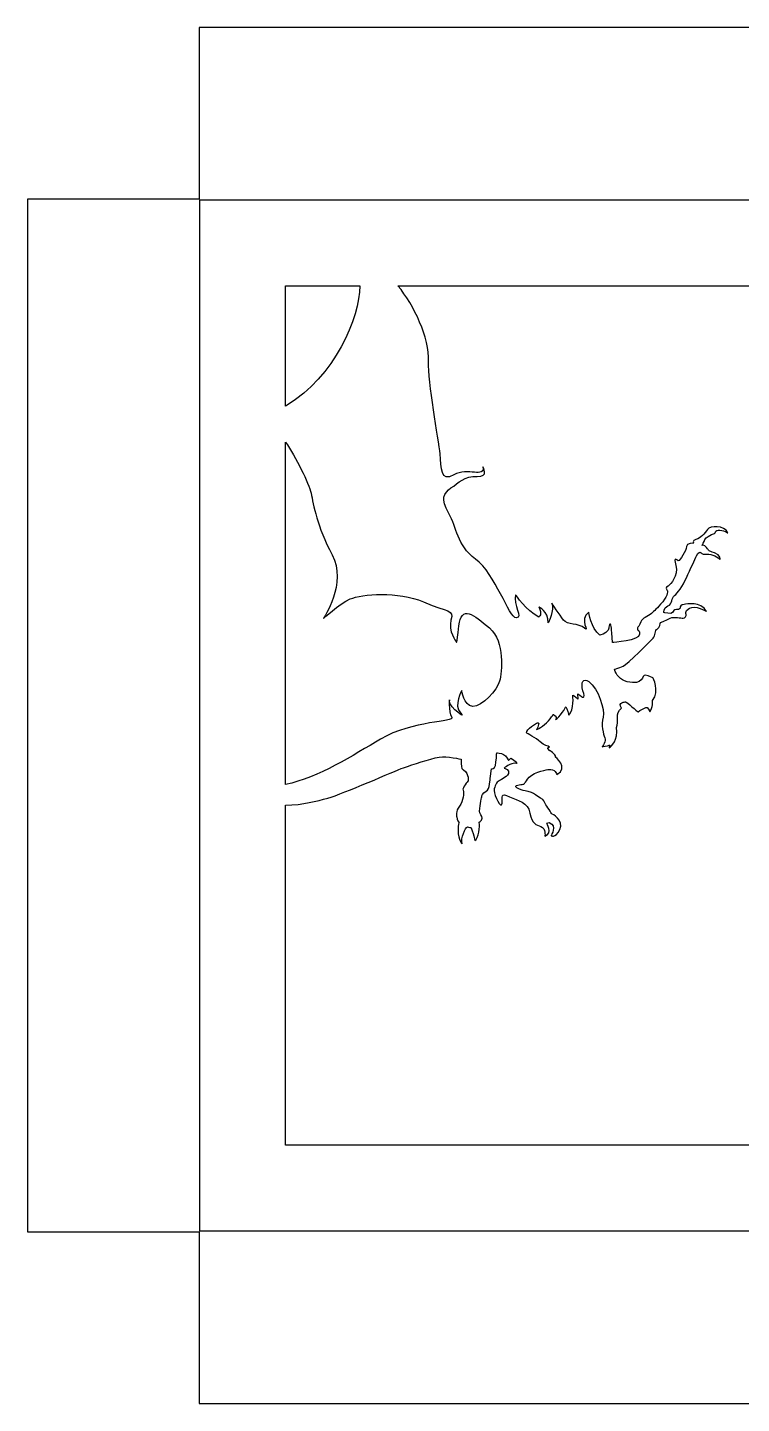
# Model space of a CAD drawing. Extents: x 0 to 935, y 0 to 453.
# Drawn here: x 0.1 to 235.5, y 0.1 to 453.5 of the extents above; entities that cross this region are included whole.
import ezdxf

# ---------------------------------------------------------------- set-up
doc = ezdxf.new("R2010")
doc.units = 0
doc.layers.add('Layer_1', color=7, linetype='CONTINUOUS')

msp = doc.modelspace()

# ---------------------------------------------------------------- linework, layer by layer
at = {"layer": 'Layer_1', "color": 1}
msp.add_lwpolyline([(56.65, 453.475584), (56.65, 396.900584), (0.1, 396.900584), (0.1, 56.650584), (56.65, 56.650584), (56.65, 0.100616), (396.9, 0.100616), (396.9, 56.650584), (453.475, 56.650584), (453.475, 396.900584), (396.9, 396.900584), (396.9, 453.475584), (56.65, 453.475584), (56.65, 453.475584)], dxfattribs=at)
at = {"layer": 'Layer_1', "color": 3}
msp.add_lwpolyline([(56.867401, 396.721608), (396.747305, 396.721608), (396.747305, 56.841704), (56.867401, 56.841704), (56.867401, 396.721608)], dxfattribs=at)
at = {"layer": 'Layer_1', "color": 5}
for points in [[(85.175, 368.375584), (109.65, 368.375584)], [(85.175, 328.725584), (85.175, 368.375584), (85.175, 368.375584)], [(122.25, 368.375584), (323.775, 368.375584)], [(122.25004, 368.375544), (122.25, 368.375584)], [(85.175, 204.075584), (85.175, 316.875584), (85.175, 316.875584)], [(193.00004, 250.850544), (192.77504, 254.075544)], [(181.675, 232.175544), (181.575, 233.975544)], [(152.675, 206.050544), (153.125, 209.200544)], [(158.65, 211.925544), (159.45, 212.700544)], [(338.65, 85.175544), (85.175, 85.175544), (85.175, 197.225544)], [(171.175, 191.300544), (172.125, 191.525544)]]:
    msp.add_lwpolyline(points, dxfattribs=at)
for points in [[(109.65, 368.375584), (109.71944, 357.832136), (101.112104, 338.306648), (85.7, 329.025584)], [(132.30004, 343.350544), (132.608048, 351.350336), (127.58564, 361.9214), (122.25004, 368.375544)], [(136.15004, 313.000544), (135.670992, 317.544544), (132.06152, 337.13284), (132.30004, 343.350544)], [(85.7, 329.025584), (85.52136, 328.91804), (85.350936, 328.827488), (85.175, 328.725584)], [(85.175, 316.875584), (88.451528, 312.120368), (92.901752, 303.178928), (93.575, 300.100584)], [(140.67504, 306.050544), (136.132992, 303.418784), (136.629032, 308.456536), (136.15004, 313.000544)], [(150.25004, 308.700544), (150.965656, 304.876072), (145.217088, 308.680384), (140.67504, 306.050544)], [(148.32504, 305.575544), (152.389992, 305.336992), (150.25004, 308.700544), (150.25004, 308.700544)], [(139.72504, 301.750544), (142.114432, 303.42424), (144.260032, 305.814072), (148.32504, 305.575544)], [(93.575, 300.100584), (94.441072, 296.129464), (95.501888, 289.100176), (100.525, 279.775584)], [(139.00004, 293.400544), (136.131712, 298.183088), (137.333688, 300.076856), (139.72504, 301.750544)], [(147.85004, 278.325544), (141.39392, 283.108096), (141.868368, 288.617992), (139.00004, 293.400544)], [(224.25004, 288.075544), (223.489392, 286.806584), (222.02312, 285.219384), (220.50004, 284.775544)], [(223.17504, 284.150544), (223.618832, 284.975656), (223.618576, 285.612992), (225.65004, 286.375544)], [(230.97504, 286.950544), (230.0228, 289.615552), (225.010512, 289.344496), (224.25004, 288.075544)], [(225.65004, 286.375544), (227.679608, 287.138096), (226.295808, 287.002512), (227.37504, 287.700544)], [(227.37504, 287.700544), (228.454392, 288.398568), (230.97504, 286.950544), (230.97504, 286.950544)], [(217.35004, 282.425544), (217.35004, 281.154632), (215.118888, 277.675416), (214.67504, 277.800544)], [(219.82504, 283.575544), (219.82504, 283.575544), (217.35004, 283.696456), (217.35004, 282.425544)], [(220.50004, 284.775544), (218.97684, 284.331704), (219.82504, 283.575544), (219.82504, 283.575544)], [(222.55004, 282.825544), (222.55004, 282.825544), (222.731128, 283.325424), (223.17504, 284.150544)], [(224.00004, 282.125544), (223.047864, 283.331936), (222.55004, 282.825544), (222.55004, 282.825544)], [(226.60004, 280.350544), (224.314352, 281.113096), (224.952216, 280.919152), (224.00004, 282.125544)], [(100.525, 279.775584), (105.547992, 270.450992), (97.65, 258.725584), (97.65, 258.725584)], [(161.25004, 258.950544), (158.858752, 258.950544), (154.306336, 273.543), (147.85004, 278.325544)], [(214.67504, 277.800544), (214.231192, 277.925688), (212.960384, 279.588584), (213.85004, 276.225544)], [(217.35004, 272.150544), (218.619016, 275.007176), (220.254232, 278.308672), (220.70004, 279.450544)], [(220.70004, 279.450544), (221.145848, 280.592408), (221.920936, 280.781816), (222.17504, 280.400544)], [(222.17504, 280.400544), (222.427248, 280.019272), (222.860096, 279.837952), (224.70004, 279.900544)], [(224.70004, 279.900544), (226.541816, 279.965104), (228.50004, 278.175544), (228.50004, 278.175544)], [(228.50004, 278.175544), (228.50004, 278.175544), (228.885672, 279.587992), (226.60004, 280.350544)], [(213.85004, 276.225544), (214.73964, 272.86252), (212.187744, 269.99648), (211.30004, 269.425544)], [(213.40004, 266.325544), (214.479392, 267.086128), (216.081064, 269.293928), (217.35004, 272.150544)], [(106.5, 265.175584), (110.324536, 266.84928), (122.281584, 267.81152), (130.65, 264.225584)], [(210.92504, 268.225544), (211.179264, 267.906832), (211.429456, 266.55928), (209.52504, 264.275544)], [(211.30004, 269.425544), (210.41044, 268.854616), (210.67088, 268.542288), (210.92504, 268.225544)], [(97.65, 258.725584), (97.65, 258.725584), (102.673512, 263.501896), (106.5, 265.175584)], [(130.65, 264.225584), (139.018472, 260.639656), (140.681088, 261.836512), (139.725, 258.250584)], [(142.35, 256.325584), (143.067568, 263.258904), (147.140328, 260.167632), (152.4, 255.625584)], [(161.00004, 266.600544), (160.043952, 263.253152), (163.641328, 258.950544), (161.25004, 258.950544)], [(168.65004, 259.200544), (164.585088, 261.353272), (161.00004, 266.600544), (161.00004, 266.600544)], [(172.95004, 263.750544), (173.908144, 261.597808), (171.77504, 257.275544), (171.77504, 257.275544)], [(176.80004, 258.250544), (175.603416, 259.92424), (172.95004, 263.750544), (172.95004, 263.750544)], [(209.52504, 264.275544), (207.620624, 261.991816), (206.752216, 261.288224), (205.80004, 260.400544)], [(211.25004, 262.875544), (212.773184, 263.57356), (212.320808, 265.562984), (213.40004, 266.325544)], [(216.57504, 263.400544), (215.685384, 263.273448), (215.060352, 262.629744), (215.25004, 262.375544)], [(224.00004, 261.100544), (222.033048, 264.528096), (217.462688, 263.527624), (216.57504, 263.400544)], [(218.35004, 262.125544), (220.189984, 263.331936), (224.00004, 261.100544), (224.00004, 261.100544)], [(171.77504, 257.275544), (171.77504, 261.340512), (168.65004, 262.550544), (168.65004, 262.550544)], [(168.65004, 262.550544), (170.08524, 260.159272), (168.65004, 259.200544), (168.65004, 259.200544)], [(185.15004, 260.875544), (181.802664, 258.245728), (185.637336, 253.92684), (183.72504, 255.600544)], [(188.75004, 253.225544), (185.881712, 255.616816), (185.15004, 260.875544), (185.15004, 260.875544)], [(205.80004, 260.400544), (204.8478, 259.510904), (202.5542, 258.81936), (202.30004, 257.675544)], [(208.77504, 257.425544), (208.964728, 257.425544), (210.554008, 258.127528), (211.95004, 258.825544)], [(209.85004, 260.725544), (209.85004, 260.725544), (209.72684, 262.17752), (211.25004, 262.875544)], [(212.77504, 260.675544), (212.458296, 260.10268), (209.85004, 260.725544), (209.85004, 260.725544)], [(211.95004, 258.825544), (213.346072, 259.523576), (215.552024, 258.825544), (216.25004, 258.825544)], [(214.10004, 261.675544), (213.147744, 261.675544), (213.091784, 261.246472), (212.77504, 260.675544)], [(215.25004, 262.375544), (215.441624, 262.12136), (215.052216, 261.675544), (214.10004, 261.675544)], [(216.25004, 258.825544), (216.948112, 258.825544), (217.27504, 259.78184), (217.27504, 260.100544)], [(217.27504, 260.100544), (217.27504, 260.419248), (216.51016, 260.919152), (218.35004, 262.125544)], [(139.725, 258.250584), (138.768848, 254.662696), (141.4, 251.075584), (141.4, 251.075584)], [(141.4, 251.075584), (141.4, 251.075584), (141.632368, 249.392272), (142.35, 256.325584)], [(152.4, 255.625584), (157.659552, 251.083536), (156.485112, 241.018936), (155.75, 238.150584)], [(183.72504, 255.600544), (181.812864, 257.274232), (177.994768, 256.576856), (176.80004, 258.250544)], [(191.57504, 254.925544), (190.767512, 253.74848), (188.75004, 253.225544), (188.75004, 253.225544)], [(191.85004, 256.325544), (191.703432, 255.79372), (191.84524, 255.318544), (191.57504, 254.925544)], [(192.77504, 254.075544), (192.577472, 256.261504), (192.266456, 257.829136), (191.85004, 256.325544)], [(202.30004, 257.675544), (202.04588, 256.53172), (201.22504, 255.725544), (201.22504, 255.725544)], [(201.22504, 255.725544), (201.22504, 253.930624), (201.92504, 255.72632), (201.92504, 253.575544)], [(206.35004, 252.275544), (207.302216, 253.165176), (206.7978, 254.894272), (207.75004, 255.275544)], [(207.75004, 255.275544), (208.70192, 255.656816), (208.585408, 257.425544), (208.77504, 257.425544)], [(201.92504, 253.575544), (201.92504, 251.424768), (193.00004, 250.850544), (193.00004, 250.850544)], [(196.45004, 243.025544), (197.988944, 243.698152), (205.3978, 251.387856), (206.35004, 252.275544)], [(193.60004, 242.000544), (193.60004, 242.000544), (194.9074, 242.349024), (196.45004, 243.025544)], [(197.82504, 237.925544), (195.418168, 238.553176), (194.2062, 240.180208), (193.60004, 242.000544)], [(203.80004, 240.075544), (202.605312, 240.314088), (203.325192, 236.490384), (197.82504, 237.925544)], [(155.75, 238.150584), (155.012816, 235.282232), (150.0088, 229.56204), (146.9, 229.800584)], [(183.25, 234.925544), (182.41308, 237.795848), (183.250608, 239.340728), (185.2, 237.950544)], [(185.2, 237.950544), (188.295168, 235.743064), (190.555472, 228.584), (189.875, 226.200544)], [(206.32504, 239.225544), (206.32504, 239.225544), (204.994704, 239.837008), (203.80004, 240.075544)], [(206.20004, 231.700544), (208.591328, 235.047936), (206.32504, 239.225544), (206.32504, 239.225544)], [(139.25, 231.475584), (139.25, 233.628312), (138.77832, 227.874272), (139.975, 226.200584)], [(142.825, 227.650584), (145.216352, 225.259312), (139.25, 229.322856), (139.25, 231.475584)], [(143.325, 235.050584), (143.325, 235.050584), (140.433832, 230.041856), (142.825, 227.650584)], [(146.9, 229.800584), (143.79304, 230.03912), (143.325, 235.050584), (143.325, 235.050584)], [(178.575, 226.925544), (180.369848, 228.59924), (179.9, 233.500544), (179.9, 233.500544)], [(179.9, 233.500544), (180.257752, 233.500544), (181.675, 232.175544), (181.675, 232.175544)], [(181.575, 233.975544), (183.367952, 232.42112), (184.0868, 232.057192), (183.25, 234.925544)], [(195.92504, 229.225544), (194.50904, 231.256704), (197.22504, 231.250544), (197.22504, 231.250544)], [(197.22504, 231.250544), (197.604296, 231.493), (201.177104, 227.90976), (201.40004, 228.050544)], [(205.32504, 228.050544), (206.351592, 229.325368), (206.102384, 231.56368), (206.20004, 231.700544)], [(172.475, 225.725544), (173.910144, 227.518504), (173.068848, 227.273848), (174.025, 226.675544)], [(174.15, 225.475544), (175.585144, 225.954576), (177.625, 229.675544), (177.625, 229.675544)], [(177.625, 229.675544), (178.102096, 229.079192), (178.575, 226.925544), (178.575, 226.925544)], [(194.35004, 222.825544), (195.048176, 224.686952), (193.742936, 227.620288), (195.92504, 229.225544)], [(201.40004, 228.050544), (202.23684, 228.578456), (203.094104, 229.055584), (203.92504, 229.450544)], [(203.92504, 229.450544), (204.640656, 229.79076), (205.32504, 228.050544), (205.32504, 228.050544)], [(139.975, 226.200584), (141.171504, 224.526888), (127.046248, 225.24328), (116.525, 219.025584)], [(164.6, 221.050544), (164.359584, 222.2452), (168.175, 224.400544), (168.175, 224.400544)], [(167.925, 222.125544), (168.521384, 222.244816), (171.039856, 223.932584), (172.475, 225.725544)], [(168.175, 224.400544), (169.37168, 224.63908), (167.925, 222.125544), (167.925, 222.125544)], [(174.025, 226.675544), (174.981088, 226.079192), (174.15, 225.475544), (174.15, 225.475544)], [(189.875, 226.200544), (189.194584, 223.817096), (189.92156, 220.5392), (190.475, 219.475544)], [(191.85004, 216.150544), (192.567552, 216.629584), (194.923904, 218.664304), (194.35004, 222.825544)], [(116.525, 219.025584), (107.608512, 213.755208), (96.000168, 206.202208), (85.175, 204.075584)], [(169.125, 218.075544), (167.930336, 219.27216), (164.6, 221.050544), (164.6, 221.050544)], [(172.25, 216.400544), (171.890176, 216.758352), (170.319608, 216.878928), (169.125, 218.075544)], [(190.475, 219.475544), (191.028304, 218.411888), (189.575, 216.475544), (189.575, 216.475544)], [(135.825, 213.050544), (138.429328, 213.484616), (143.125, 212.350544), (143.125, 212.350544)], [(154.375, 210.325544), (154.599832, 211.451768), (154.825, 214.500544), (154.825, 214.500544)], [(154.825, 214.500544), (154.825, 214.500544), (156.173608, 214.400248), (157.075, 213.950544)], [(157.075, 213.950544), (157.976336, 213.500832), (158.65, 211.925544), (158.65, 211.925544)], [(172.35, 215.200544), (170.795632, 216.51448), (172.25, 216.400544), (172.25, 216.400544)], [(174.025, 213.175544), (175.100376, 213.175544), (172.35, 215.200544), (172.35, 215.200544)], [(174.625, 207.300544), (178.809296, 209.691816), (174.025, 213.175544), (174.025, 213.175544)], [(189.575, 216.475544), (189.575, 216.475544), (191.448688, 216.728352), (191.875, 217.025544)], [(191.875, 217.025544), (192.301608, 217.322744), (191.85004, 216.150544), (191.85004, 216.150544)], [(99.075, 199.575544), (104.221312, 200.98724), (121.221152, 208.55336), (124.025, 209.550544)], [(124.025, 209.550544), (127.280464, 210.710008), (132.616408, 212.514808), (135.825, 213.050544)], [(143.125, 212.350544), (143.125, 212.350544), (143.0388, 209.722872), (143.25, 209.300544)], [(143.25, 209.300544), (143.459128, 208.878208), (143.825, 208.925544), (143.825, 208.925544)], [(143.825, 208.925544), (145.877976, 207.24012), (145.35, 205.200544), (145.35, 205.200544)], [(153.125, 209.200544), (153.125, 209.200544), (154.150112, 209.198944), (154.375, 210.325544)], [(161.475, 211.000544), (159.109136, 211.3388), (157.3, 209.425544), (157.3, 209.425544)], [(157.3, 209.425544), (157.3, 209.425544), (159.326448, 208.865176), (158.65, 207.625544)], [(159.45, 212.700544), (160.914472, 212.137432), (161.475, 211.000544), (161.475, 211.000544)], [(165.55, 206.475544), (167.34496, 208.507048), (171.875, 208.975544), (171.875, 208.975544)], [(171.875, 208.975544), (174.025752, 209.454576), (174.625, 207.300544), (174.625, 207.300544)], [(145.35, 205.200544), (145.35, 205.200544), (143.332472, 202.993256), (143.7, 202.150544)], [(151.325, 201.875544), (152.562688, 202.438656), (152.675, 206.050544), (152.675, 206.050544)], [(155.625, 205.275544), (154.668848, 204.796504), (154.069288, 203.604968), (153.95, 202.050544)], [(158.65, 207.625544), (157.973376, 206.38592), (155.625, 205.275544), (155.625, 205.275544)], [(162.075, 202.650544), (159.803, 203.606664), (162.074624, 203.956272), (163.15, 204.075544)], [(163.15, 204.075544), (164.225376, 204.194816), (163.755152, 204.44404), (165.55, 206.475544)], [(85.175, 197.225544), (90.93308, 197.36208), (95.596008, 198.622), (99.075, 199.575544)], [(143.7, 202.150544), (144.067584, 201.307832), (143.817808, 198.610968), (142.5, 196.925544)], [(149.175, 195.300544), (149.331448, 197.613608), (149.875, 200.075544), (149.875, 200.075544)], [(149.875, 200.075544), (149.875, 200.075544), (150.085416, 201.312432), (151.325, 201.875544)], [(153.95, 202.050544), (153.830648, 200.49612), (156.455712, 195.722816), (156.575, 197.875544)], [(156.575, 197.875544), (156.694288, 200.028272), (155.985312, 201.460704), (158.975, 200.025544)], [(158.975, 200.025544), (161.962552, 198.590392), (165.057552, 198.355752), (165.775, 194.650544)], [(166.275, 201.450544), (165.318912, 201.80836), (164.347056, 201.694432), (162.075, 202.650544)], [(169.25, 199.550544), (167.814856, 200.26812), (167.231208, 201.092728), (166.275, 201.450544)], [(170.8, 197.750544), (170.320952, 198.46812), (170.685144, 198.832968), (169.25, 199.550544)], [(142.5, 196.925544), (141.182136, 195.24012), (141.6, 193.450544), (141.6, 193.450544)], [(150, 192.975544), (150.05472, 193.634464), (149.12048, 194.508664), (149.175, 195.300544)], [(172.95, 194.400544), (172.95, 194.400544), (171.278936, 197.032968), (170.8, 197.750544)], [(141.6, 193.450544), (141.751344, 192.204272), (142.174512, 191.68688), (142.4, 191.475544)], [(142.4, 191.475544), (142.255072, 191.469944), (142.05, 191.051216), (142.05, 188.950544)], [(147.625, 185.550544), (148.637856, 186.113656), (149.538024, 190.612576), (148.975, 191.400544)], [(148.975, 191.400544), (148.814648, 191.62344), (149.915968, 191.96272), (150, 192.975544)], [(165.775, 194.650544), (166.492568, 190.945344), (167.70128, 190.823848), (169.375, 190.225544)], [(170.7, 187.000544), (173.570344, 188.195208), (171.175, 191.300544), (171.175, 191.300544)], [(172.125, 191.525544), (174.876048, 190.45016), (172.725, 187.225544), (172.725, 187.225544)], [(175.6, 189.250544), (177.154312, 192.359392), (172.95, 194.400544), (172.95, 194.400544)], [(142.05, 188.950544), (142.05, 185.589472), (143.45, 184.500544), (143.45, 184.500544)], [(143.45, 184.500544), (142.65812, 186.279824), (144.630424, 190.050544), (145.125, 190.050544)], [(145.125, 190.050544), (145.619696, 190.050544), (146.375, 189.825544), (146.375, 189.825544)], [(146.375, 189.825544), (147.389752, 186.894624), (147.625, 185.550544), (147.625, 185.550544)], [(169.375, 190.225544), (171.048656, 189.62724), (170.7, 187.000544), (170.7, 187.000544)], [(172.725, 187.225544), (172.725, 187.225544), (174.045512, 186.141704), (175.6, 189.250544)]]:
    msp.add_open_spline(points, degree=3, dxfattribs=at)

doc.saveas('drawing.dxf')
